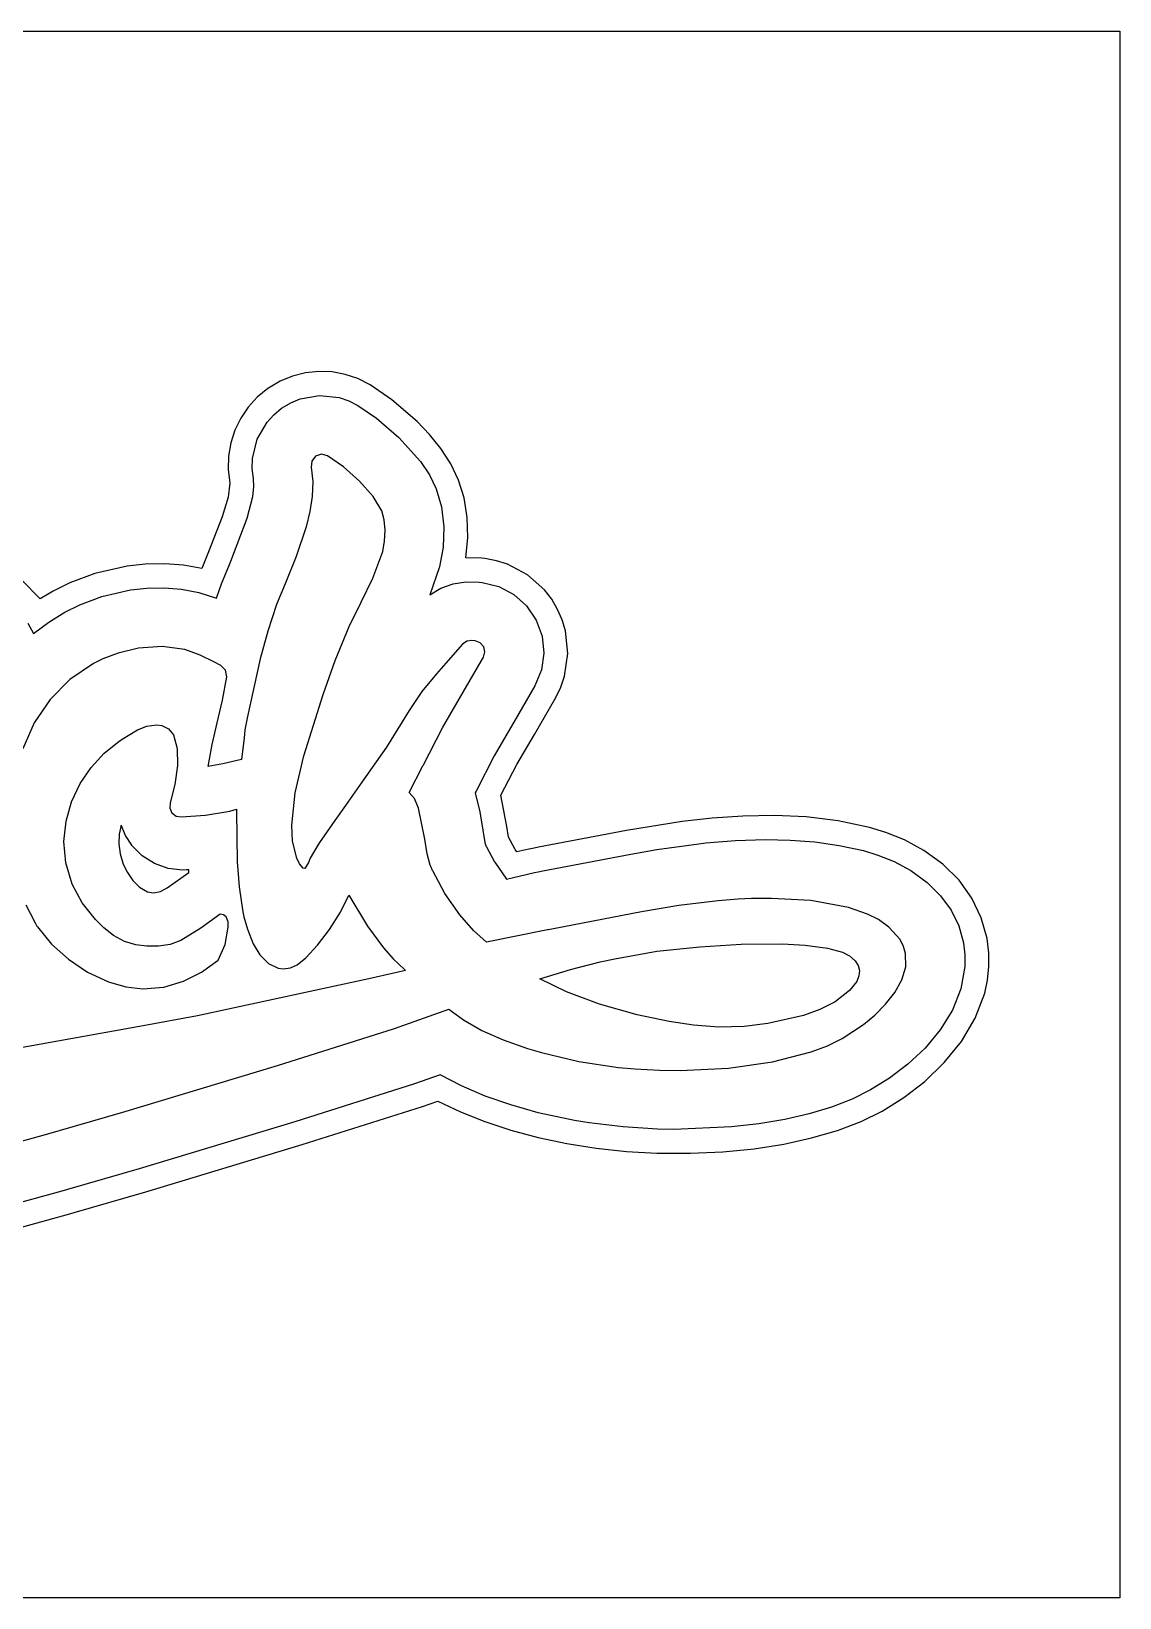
# Model space of a CAD drawing. Extents: x 0 to 353, y 0 to 165.
# Drawn here: x 237.9 to 352.8, y 0 to 165.4 of the extents above; entities that cross this region are included whole.
import ezdxf

# ---------------------------------------------------------------- set-up
doc = ezdxf.new("R2010")
doc.units = 0

msp = doc.modelspace()

# ---------------------------------------------------------------- linework, layer by layer
at = {"layer": 'Layer 1'}
for p, q in [((0, 165.405), (352.828, 165.405)), ((352.828, 165.405), (352.828, 0.000861)), ((266.84969, 129.340928), (265.481944, 128.997264)), ((268.24706, 129.487085), (266.84969, 129.340928)), ((269.651511, 129.434909), (268.24706, 129.487085)), ((271.040497, 129.183572), (269.651511, 129.434909)), ((272.391475, 128.732248), (271.040497, 129.183572)), ((262.860457, 127.675519), (261.748218, 126.758674)), ((262.9255, 127.72072), (262.860457, 127.675519)), ((264.166366, 128.456919), (262.9255, 127.72072)), ((265.481944, 128.997264), (264.166366, 128.456919)), ((273.6819, 128.08011), (272.391475, 128.732248)), ((275.971369, 126.508765), (273.6819, 128.08011)), ((261.748218, 126.758674), (260.794174, 125.706217)), ((264.370238, 125.632699), (265.294321, 126.1813)), ((265.294321, 126.1813), (266.273619, 126.583992)), ((266.273619, 126.583992), (268.330993, 126.949276)), ((268.330993, 126.949276), (270.408625, 126.723795)), ((270.408625, 126.723795), (271.413245, 126.388032)), ((271.413245, 126.388032), (272.372778, 125.902794)), ((272.372778, 125.902794), (274.352706, 124.544841)), ((278.623814, 124.212619), (275.971369, 126.508765)), ((260.006658, 124.538909), (259.394002, 123.277512)), ((260.794174, 125.706217), (260.006658, 124.538909)), ((261.750316, 122.332161), (262.791699, 124.138338)), ((262.791699, 124.138338), (263.501215, 124.921053)), ((263.501215, 124.921053), (264.328348, 125.602933)), ((264.328348, 125.602933), (264.370238, 125.632699)), ((274.352706, 124.544841), (276.722688, 122.515302)), ((279.929961, 122.837799), (278.623814, 124.212619)), ((259.394002, 123.277512), (258.964539, 121.942786)), ((276.722688, 122.515302), (278.989733, 119.973547)), ((281.13942, 121.335843), (279.929961, 122.837799)), ((258.964539, 121.942786), (258.726602, 120.555493)), ((261.25381, 120.30791), (261.750316, 122.332161)), ((282.189716, 119.724773), (281.13942, 121.335843)), ((258.726602, 120.555493), (258.688524, 119.136394)), ((258.688524, 119.136394), (258.858637, 117.706249)), ((261.225388, 119.252603), (261.25381, 120.30791)), ((261.351788, 118.189093), (261.225388, 119.252603)), ((267.509997, 120.021392), (267.447435, 119.367511)), ((267.447435, 119.367511), (267.607733, 117.858119)), ((267.918173, 120.537191), (267.509997, 120.021392)), ((268.540357, 120.744861), (267.918173, 120.537191)), ((269.174943, 120.581288), (268.540357, 120.744861)), ((270.855268, 119.401723), (269.174943, 120.581288)), ((272.54934, 117.898249), (270.855268, 119.401723)), ((278.989733, 119.973547), (279.930593, 118.560391)), ((283.018371, 118.02261), (282.189716, 119.724773)), ((258.858637, 117.706249), (258.699337, 116.211578)), ((261.407174, 117.320165), (261.351788, 118.189093)), ((267.607733, 117.858119), (267.545809, 116.289043)), ((273.986891, 116.283567), (272.54934, 117.898249)), ((279.930593, 118.560391), (280.660848, 117.078944)), ((283.603279, 116.130049), (283.018371, 118.02261)), ((258.699337, 116.211578), (258.062961, 114.121287)), ((260.699429, 113.980295), (261.294637, 116.299669)), ((261.294637, 116.299669), (261.407174, 117.320165)), ((267.545809, 116.289043), (267.300719, 114.68617)), ((274.897653, 114.770378), (273.986891, 116.283567)), ((280.660848, 117.078944), (281.207136, 115.183351)), ((283.928978, 114.078944), (283.603279, 116.130049)), ((267.300719, 114.68617), (266.911516, 113.075392)), ((275.147423, 113.836913), (274.897653, 114.770378)), ((281.207136, 115.183351), (281.44688, 113.087046)), ((258.062961, 114.121287), (256.620707, 110.441239)), ((258.963928, 109.462263), (260.699429, 113.980295)), ((266.911516, 113.075392), (265.856989, 109.933676)), ((275.249604, 112.733227), (275.147423, 113.836913)), ((275.200891, 111.576004), (275.249604, 112.733227)), ((281.44688, 113.087046), (281.374912, 110.927075)), ((283.992575, 111.948877), (283.928978, 114.078944)), ((274.997974, 110.481928), (275.200891, 111.576004)), ((281.374912, 110.927075), (280.986064, 108.840484)), ((283.791179, 109.81943), (283.992575, 111.948877)), ((251.988298, 109.173446), (249.931634, 109.136454)), ((253.962059, 109.019519), (251.988298, 109.173446)), ((256.476288, 110.09618), (255.891998, 108.67625)), ((256.620707, 110.441239), (256.476288, 110.09618)), ((258.819509, 109.117204), (258.963928, 109.462263)), ((265.856989, 109.933676), (264.694665, 107.071011)), ((273.974225, 107.676249), (274.997974, 110.481928)), ((285.48451, 109.757694), (283.791179, 109.81943)), ((285.789873, 109.721313), (285.48451, 109.757694)), ((287.003586, 109.507199), (285.789873, 109.721313)), ((288.167493, 109.147772), (287.003586, 109.507199)), ((244.610974, 108.145429), (241.964276, 107.161166)), ((248.003684, 108.925468), (244.610974, 108.145429)), ((249.931634, 109.136454), (248.003684, 108.925468)), ((255.891998, 108.67625), (253.962059, 109.019519)), ((257.990482, 107.063374), (258.819509, 109.117204)), ((272.721454, 105.121918), (273.974225, 107.676249)), ((280.986064, 108.840484), (279.964114, 105.887074)), ((290.300885, 108.023569), (288.167493, 109.147772)), ((292.100034, 106.409888), (290.300885, 108.023569)), ((238.820918, 105.464874), (236.891854, 107.451074)), ((240.217698, 106.300516), (238.820918, 105.464874)), ((241.964276, 107.161166), (240.217698, 106.300516)), ((245.353581, 105.718131), (248.369634, 106.411662)), ((248.369634, 106.411662), (250.083852, 106.600053)), ((250.083852, 106.600053), (251.912796, 106.634525)), ((251.912796, 106.634525), (253.768874, 106.48308)), ((253.768874, 106.48308), (255.576166, 106.140637)), ((255.576166, 106.140637), (257.451396, 105.548634)), ((257.451396, 105.548634), (257.990482, 107.063374)), ((264.694665, 107.071011), (263.802798, 104.878281)), ((279.964114, 105.887074), (281.142818, 106.58641)), ((281.142818, 106.58641), (282.426946, 107.053306)), ((282.426946, 107.053306), (283.782178, 107.274429)), ((283.782178, 107.274429), (285.174194, 107.236444)), ((285.174194, 107.236444), (285.489492, 107.19896)), ((285.489492, 107.19896), (287.261734, 106.772457)), ((287.261734, 106.772457), (288.850114, 105.936677)), ((288.850114, 105.936677), (290.188592, 104.737096)), ((292.846137, 105.438613), (292.100034, 106.409888)), ((241.448496, 104.079095), (243.00106, 104.843939)), ((243.00106, 104.843939), (245.353581, 105.718131)), ((263.802798, 104.878281), (262.862099, 102.065037)), ((271.463584, 102.548848), (272.721454, 105.121918)), ((290.188592, 104.737096), (291.211122, 103.21919)), ((293.474923, 104.367913), (292.846137, 105.438613)), ((293.965063, 103.244649), (293.474923, 104.367913)), ((237.537072, 102.891775), (238.142306, 101.831235)), ((238.142306, 101.831235), (239.744963, 103.030405)), ((239.744963, 103.030405), (241.448496, 104.079095)), ((291.211122, 103.21919), (291.829958, 101.518244)), ((294.307874, 102.082369), (293.965063, 103.244649)), ((262.862099, 102.065037), (262.076533, 99.150196)), ((269.989029, 98.950401), (271.463584, 102.548848)), ((283.877771, 101.006922), (283.427154, 100.689009)), ((284.425966, 101.072653), (283.877771, 101.006922)), ((284.776542, 101.03076), (284.425966, 101.072653)), ((285.302128, 100.835632), (284.776542, 101.03076)), ((291.829958, 101.518244), (292.012029, 99.742677)), ((294.552543, 99.694712), (294.307874, 102.082369)), ((247.053879, 99.744527), (245.430655, 99.128786)), ((249.197589, 100.257327), (247.053879, 99.744527)), ((251.730109, 100.428857), (249.197589, 100.257327)), ((254.095919, 100.111357), (251.730109, 100.428857)), ((255.734541, 99.541952), (254.095919, 100.111357)), ((257.163979, 98.827027), (255.734541, 99.541952)), ((283.427154, 100.689009), (281.655554, 98.684789)), ((283.497797, 95.605699), (285.650837, 99.320889)), ((285.670593, 100.412299), (285.302128, 100.835632)), ((285.650837, 99.320889), (285.798838, 99.862872)), ((285.798838, 99.862872), (285.670593, 100.412299)), ((292.012029, 99.742677), (291.758369, 97.972072)), ((294.210996, 97.312842), (294.552543, 99.694712)), ((244.459589, 98.648437), (241.976885, 96.947664)), ((245.430655, 99.128786), (244.459589, 98.648437)), ((257.911424, 98.443383), (257.163979, 98.827027)), ((258.4162, 97.950182), (257.911424, 98.443383)), ((258.539811, 97.256063), (258.4162, 97.950182)), ((262.076533, 99.150196), (260.738048, 93.035981)), ((268.70599, 95.388659), (269.989029, 98.950401)), ((281.655554, 98.684789), (280.699747, 97.558109)), ((291.758369, 97.972072), (291.070011, 96.28601)), ((241.976885, 96.947664), (239.881751, 94.839268)), ((258.092634, 94.772152), (258.539811, 97.256063)), ((280.699747, 97.558109), (279.143667, 95.690868)), ((291.070011, 96.28601), (288.845281, 92.44845)), ((293.285299, 95.044663), (293.821037, 96.157798)), ((293.821037, 96.157798), (294.210996, 97.312842)), ((239.881751, 94.839268), (238.206641, 92.381539)), ((257.525571, 92.373403), (258.092634, 94.772152)), ((266.676834, 88.913948), (268.70599, 95.388659)), ((279.143667, 95.690868), (277.792637, 93.683069)), ((281.320087, 91.844757), (283.497797, 95.605699)), ((291.033059, 91.156393), (293.285299, 95.044663)), ((260.738048, 93.035981), (260.455276, 91.643611)), ((277.792637, 93.683069), (275.398436, 89.828975)), ((238.206641, 92.381539), (236.984009, 89.632767)), ((247.492384, 90.645988), (249.123703, 91.64644)), ((249.123703, 91.64644), (250.101523, 92.022333)), ((250.101523, 92.022333), (251.137014, 92.154108)), ((251.137014, 92.154108), (251.668384, 92.087961)), ((251.668384, 92.087961), (252.387996, 91.755579)), ((252.387996, 91.755579), (252.907514, 91.105699)), ((252.907514, 91.105699), (253.298152, 89.680428)), ((256.980006, 90.087518), (257.525571, 92.373403)), ((260.455276, 91.643611), (260.356611, 90.766078)), ((279.272187, 87.885379), (281.320087, 91.844757)), ((288.845281, 92.44845), (286.782088, 88.892147)), ((289.183027, 87.976438), (291.033059, 91.156393)), ((245.597166, 89.179564), (247.15063, 90.415579)), ((247.15063, 90.415579), (247.492384, 90.645988)), ((253.298152, 89.680428), (253.31486, 87.864277)), ((256.560945, 87.775173), (256.980006, 90.087518)), ((260.356611, 90.766078), (260.139433, 88.829108)), ((275.398436, 89.828975), (272.810757, 86.117089)), ((243.041623, 85.959674), (244.210693, 87.681498)), ((244.210693, 87.681498), (245.597166, 89.179564)), ((253.31486, 87.864277), (253.038047, 85.876562)), ((258.112065, 88.058504), (256.560945, 87.775173)), ((260.104155, 88.508301), (258.112065, 88.058504)), ((260.139433, 88.829108), (260.104155, 88.508301)), ((265.743222, 84.993294), (266.676834, 88.913948)), ((277.783917, 85.023472), (279.251247, 87.841282)), ((279.251247, 87.841282), (279.272187, 87.885379)), ((286.782088, 88.892147), (284.894171, 85.25069)), ((287.474409, 84.756793), (289.183027, 87.976438)), ((272.810757, 86.117089), (271.073327, 83.649849)), ((242.140366, 84.052381), (243.041623, 85.959674)), ((253.038047, 85.876562), (252.548121, 83.936599)), ((265.409044, 81.572868), (265.743222, 84.993294)), ((278.346514, 84.389556), (277.783917, 85.023472)), ((278.778166, 83.376853), (278.346514, 84.389556)), ((284.857793, 85.175726), (284.772928, 85.003746)), ((284.772928, 85.003746), (285.263226, 82.974446)), ((284.894171, 85.25069), (284.857793, 85.175726)), ((288.098374, 81.426353), (287.474409, 84.756793)), ((241.557331, 81.997914), (242.140366, 84.052381)), ((252.548121, 83.936599), (252.516701, 83.386764)), ((252.516701, 83.386764), (252.743249, 82.881579)), ((252.743249, 82.881579), (253.177746, 82.541342)), ((256.30534, 82.647727), (258.862837, 83.061276)), ((258.862837, 83.061276), (259.573904, 83.278454)), ((259.573904, 83.278454), (259.562869, 83.035921)), ((259.562869, 83.035921), (259.647756, 77.713391)), ((271.073327, 83.649849), (269.949947, 82.077779)), ((279.450787, 80.092302), (278.778166, 83.376853)), ((285.263226, 82.974446), (285.586518, 81.039406)), ((241.34293, 79.834563), (241.557331, 81.997914)), ((247.388726, 81.580654), (247.185586, 80.618163)), ((247.847064, 80.480709), (247.388726, 81.580654)), ((253.177746, 82.541342), (253.722207, 82.441711)), ((253.722207, 82.441711), (256.30534, 82.647727)), ((265.478772, 79.871543), (265.409044, 81.572868)), ((269.949947, 82.077779), (268.341507, 79.762679)), ((288.275863, 80.306283), (288.098374, 81.426353)), ((306.623485, 81.960505), (300.74434, 81.022853)), ((309.785328, 82.315605), (306.623485, 81.960505)), ((313.048444, 82.541177), (309.785328, 82.315605)), ((316.377653, 82.59694), (313.048444, 82.541177)), ((319.737775, 82.442613), (316.377653, 82.59694)), ((323.093631, 82.037913), (319.737775, 82.442613)), ((326.41004, 81.34256), (323.093631, 82.037913)), ((328.149297, 80.815838), (326.41004, 81.34256)), ((241.547573, 77.600621), (241.34293, 79.834563)), ((247.185586, 80.618163), (247.136958, 79.605651)), ((247.136958, 79.605651), (247.267958, 78.552625)), ((248.498876, 79.465094), (247.847064, 80.480709)), ((248.52532, 79.43092), (248.498876, 79.465094)), ((249.614522, 78.329025), (248.52532, 79.43092)), ((265.940414, 78.089188), (265.478772, 79.871543)), ((268.341507, 79.762679), (268.040543, 79.289737)), ((279.701038, 78.56296), (279.450787, 80.092302)), ((285.586518, 81.039406), (285.834563, 79.551126)), ((285.834563, 79.551126), (285.842183, 79.530185)), ((285.842183, 79.530185), (285.935909, 79.315211)), ((288.941738, 79.090303), (288.275863, 80.306283)), ((300.74434, 81.022853), (291.45969, 79.245733)), ((303.958517, 79.002133), (308.378167, 79.617287)), ((308.378167, 79.617287), (309.139941, 79.699969)), ((309.139941, 79.699969), (312.252242, 79.956285)), ((312.252242, 79.956285), (315.428211, 80.060465)), ((315.428211, 80.060465), (318.032142, 80.006585)), ((318.032142, 80.006585), (320.636903, 79.806356)), ((320.636903, 79.806356), (323.223069, 79.439109)), ((323.223069, 79.439109), (325.771211, 78.884175)), ((330.111171, 80.024327), (328.149297, 80.815838)), ((332.16193, 78.91821), (330.111171, 80.024327)), ((247.267958, 78.552625), (247.6037, 77.468594)), ((250.899679, 77.513934), (249.614522, 78.329025)), ((266.21988, 77.498015), (265.940414, 78.089188)), ((267.351523, 78.104627), (267.164111, 77.644913)), ((268.040543, 79.289737), (267.351523, 78.104627)), ((280.020743, 77.359382), (279.701038, 78.56296)), ((285.935909, 79.315211), (285.946916, 79.287666)), ((285.946916, 79.287666), (286.802416, 77.718906)), ((288.98472, 79.024156), (288.941738, 79.090303)), ((289.162209, 78.744138), (288.98472, 79.024156)), ((290.443239, 79.050614), (289.162209, 78.744138)), ((290.474114, 79.057218), (290.443239, 79.050614)), ((290.980138, 79.157539), (290.474114, 79.057218)), ((291.45969, 79.245733), (290.980138, 79.157539)), ((291.916697, 76.747663), (301.210187, 78.525883)), ((301.210187, 78.525883), (303.958517, 79.002133)), ((325.771211, 78.884175), (327.294112, 78.424392)), ((327.294112, 78.424392), (329.004907, 77.738473)), ((334.16784, 77.44767), (332.16193, 78.91821)), ((242.22167, 75.334379), (241.547573, 77.600621)), ((247.6037, 77.468594), (247.610304, 77.452056)), ((247.610304, 77.452056), (248.034481, 76.572886)), ((248.034481, 76.572886), (248.606762, 75.726065)), ((252.334076, 77.008281), (250.899679, 77.513934)), ((252.238312, 74.958359), (254.544592, 76.571219)), ((253.871, 76.8347), (252.334076, 77.008281)), ((254.283302, 76.84682), (253.870993, 76.834685)), ((254.51922, 76.861157), (254.283302, 76.84682)), ((254.544592, 76.571219), (254.51922, 76.861157)), ((259.647756, 77.713391), (259.83641, 75.058602)), ((266.595259, 77.047398), (266.21988, 77.498015)), ((266.76834, 76.997786), (266.595259, 77.047398)), ((267.164111, 77.644913), (266.76834, 76.997786)), ((280.089094, 77.199531), (280.020743, 77.359382)), ((280.267687, 76.779506), (280.089094, 77.199531)), ((280.285326, 76.742021), (280.267687, 76.779506)), ((281.577376, 74.368491), (280.285326, 76.742021)), ((286.802416, 77.718906), (286.830074, 77.675912)), ((286.830074, 77.675912), (288.092364, 75.876742)), ((288.092364, 75.876742), (291.016014, 76.575682)), ((291.016014, 76.575682), (291.428312, 76.657261)), ((291.428312, 76.657261), (291.916697, 76.747663)), ((329.004907, 77.738473), (330.783917, 76.785077)), ((330.783917, 76.785077), (332.511461, 75.522865)), ((335.866509, 75.754149), (334.16784, 77.44767)), ((243.269663, 73.366681), (242.22167, 75.334379)), ((248.606762, 75.726065), (249.323532, 75.012982)), ((249.323532, 75.012982), (250.181174, 74.535026)), ((250.181174, 74.535026), (250.810662, 74.420373)), ((250.810662, 74.420373), (251.526966, 74.574851)), ((251.526966, 74.574851), (252.238312, 74.958359)), ((259.83641, 75.058602), (260.23094, 72.426141)), ((332.511461, 75.522865), (333.919938, 74.127983)), ((337.220186, 73.864361), (335.866509, 75.754149)), ((237.308424, 73.164655), (238.310256, 71.257585)), ((244.65583, 71.618089), (243.269663, 73.366681)), ((270.530002, 72.386665), (271.429433, 74.191133)), ((271.429433, 74.191133), (273.413803, 70.922433)), ((283.145715, 72.11313), (281.577376, 74.368491)), ((306.29053, 73.077605), (302.31955, 72.416147)), ((310.43897, 73.584721), (306.29053, 73.077605)), ((312.5446, 73.748985), (310.43897, 73.584721)), ((313.95241, 73.817333), (312.5446, 73.748985)), ((316.06024, 73.847099), (313.95241, 73.817333)), ((320.218195, 73.605391), (316.06024, 73.847099)), ((324.2083, 72.87586), (320.218195, 73.605391)), ((324.208429, 72.876014), (324.2083, 72.87586)), ((326.194464, 72.1914), (324.208429, 72.876014)), ((333.919938, 74.127983), (335.027348, 72.596468)), ((338.211305, 71.806935), (337.220186, 73.864361)), ((238.310256, 71.257585), (238.491053, 70.922446)), ((245.557721, 70.741138), (244.65583, 71.618089)), ((257.82656, 72.181429), (255.812147, 70.69921)), ((258.18306, 72.118176), (257.82656, 72.181429)), ((258.472586, 71.897003), (258.18306, 72.118176)), ((258.66953, 71.378859), (258.472586, 71.897003)), ((258.691968, 70.817723), (258.66953, 71.378859)), ((260.23094, 72.426141), (260.348906, 71.884845)), ((260.348906, 71.884845), (260.712713, 70.607135)), ((269.372708, 70.558631), (270.530002, 72.386665)), ((284.579276, 70.441111), (283.145715, 72.11313)), ((302.31955, 72.416147), (293.05364, 70.643437)), ((327.358618, 71.599177), (326.194464, 72.1914)), ((328.461569, 70.815534), (327.358618, 71.599177)), ((335.027348, 72.596468), (335.829865, 70.934314)), ((338.8223, 69.6105), (338.211305, 71.806935)), ((238.491053, 70.922446), (238.551688, 70.823228)), ((238.551688, 70.823228), (240.015576, 69.019603)), ((246.590044, 69.938811), (245.557721, 70.741138)), ((247.72324, 69.304742), (246.590044, 69.938811)), ((255.812147, 70.69921), (253.67702, 69.408819)), ((258.379982, 68.992232), (258.691968, 70.817723)), ((260.712713, 70.607135), (261.317808, 69.06084)), ((268.111029, 68.893481), (269.372708, 70.558631)), ((273.413803, 70.922433), (275.08426, 68.632959)), ((285.976046, 69.237831), (284.579276, 70.441111)), ((292.407606, 70.524361), (285.976046, 69.237831)), ((292.458321, 70.534296), (292.407606, 70.524361)), ((293.05364, 70.643437), (292.458321, 70.534296)), ((329.641702, 69.490109), (328.461569, 70.815534)), ((330.003467, 68.774696), (329.641702, 69.490109)), ((335.829865, 70.934314), (336.323661, 69.147515)), ((339.010595, 68.111439), (338.821956, 69.61088)), ((240.015576, 69.019603), (241.808541, 67.410797)), ((248.92775, 68.932569), (247.72324, 69.304742)), ((250.092901, 68.796298), (248.92775, 68.932569)), ((251.330087, 68.796556), (250.092901, 68.796298)), ((252.553421, 68.983883), (251.330087, 68.796556)), ((253.67702, 69.408819), (252.553421, 68.983883)), ((257.611588, 67.316403), (258.379982, 68.992232)), ((261.317808, 69.06084), (262.034523, 67.874215)), ((262.034523, 67.874215), (262.938656, 66.973529)), ((266.898443, 67.577663), (268.111029, 68.893481)), ((275.08426, 68.632959), (276.121544, 67.448535)), ((299.508403, 67.478395), (303.967458, 68.263739)), ((303.967458, 68.263739), (308.474453, 68.724135)), ((308.474453, 68.724135), (312.843252, 69.015176)), ((312.843252, 69.015176), (317.221133, 69.035019)), ((317.221133, 69.035019), (319.615613, 68.910444)), ((319.615613, 68.910444), (321.986933, 68.587432)), ((321.986933, 68.587432), (323.561903, 68.151008)), ((323.561903, 68.151008), (324.287426, 67.783606)), ((330.216619, 68.017534), (330.003467, 68.774696)), ((330.23717, 66.609988), (330.216619, 68.017534)), ((336.323661, 69.147515), (336.477898, 67.892274)), ((336.477898, 67.892274), (336.479066, 66.661447)), ((339.023814, 66.645534), (339.010595, 68.111439)), ((241.808541, 67.410797), (243.845005, 66.061819)), ((255.870288, 66.059889), (257.611588, 67.316403)), ((262.938656, 66.973529), (263.952753, 66.473025)), ((263.952753, 66.473025), (264.483023, 66.391443)), ((264.483023, 66.391443), (265.282113, 66.506716)), ((265.282113, 66.506716), (265.961933, 66.823321)), ((265.961933, 66.823321), (266.898443, 67.577663)), ((277.404604, 66.234899), (273.533974, 65.348544)), ((276.121544, 67.448535), (277.295463, 66.331913)), ((277.295463, 66.331913), (277.404604, 66.234899)), ((291.597383, 65.33968), (294.826393, 66.329661)), ((294.826393, 66.329661), (297.981523, 67.130026)), ((297.981523, 67.130026), (299.508403, 67.478395)), ((324.287426, 67.783606), (324.899573, 67.249082)), ((324.899573, 67.249082), (325.216515, 66.753125)), ((325.216515, 66.753125), (325.351552, 66.238152)), ((325.351552, 66.238152), (325.298776, 65.681013)), ((329.833431, 65.230437), (330.23717, 66.609988)), ((336.479066, 66.661447), (336.065797, 64.284601)), ((338.874061, 65.216286), (339.023814, 66.645534)), ((243.845005, 66.061819), (246.039388, 65.037678)), ((246.039388, 65.037678), (247.868181, 64.513473)), ((247.868181, 64.513473), (249.682918, 64.300153)), ((251.903576, 64.4758), (253.966825, 65.0877)), ((253.966825, 65.0877), (255.870288, 66.059889)), ((273.533974, 65.348544), (261.144874, 62.665234)), ((294.419603, 63.97156), (291.597383, 65.33968)), ((325.055, 65.0817), (324.307563, 64.119278)), ((325.298776, 65.681013), (325.054993, 65.081702)), ((325.054993, 65.081702), (325.055, 65.0817)), ((329.094878, 63.905636), (329.833431, 65.230437)), ((338.573785, 63.826816), (338.874061, 65.216286)), ((249.682918, 64.300153), (251.903576, 64.4758)), ((297.905473, 62.65746), (294.419603, 63.97156)), ((322.797223, 62.927558), (321.173658, 62.109866)), ((324.307563, 64.119278), (322.797223, 62.927558)), ((328.11099, 62.662342), (329.094878, 63.905636)), ((336.065797, 64.284601), (335.17106, 62.0401)), ((337.571464, 61.179699), (338.573785, 63.826816)), ((255.436634, 61.448426), (249.696174, 60.392024)), ((261.144874, 62.665234), (255.436634, 61.448426)), ((276.244939, 60.094369), (281.983089, 62.159219)), ((281.983089, 62.159219), (283.519697, 61.002685)), ((301.865413, 61.54952), (297.905473, 62.65746)), ((305.257583, 60.858296), (301.865413, 61.54952)), ((319.425447, 61.494952), (315.676653, 60.631198)), ((321.173658, 62.109866), (319.425447, 61.494952)), ((325.765122, 60.527296), (326.971246, 61.527311)), ((326.971246, 61.527311), (328.11099, 62.662342)), ((335.17106, 62.0401), (333.882057, 59.951069)), ((249.696174, 60.392024), (234.385674, 57.642564)), ((263.89055, 56.185986), (276.244939, 60.094369)), ((283.519697, 61.002685), (285.453803, 59.909298)), ((285.453803, 59.909298), (287.733109, 58.898799)), ((307.819077, 60.453154), (305.257583, 60.858296)), ((310.509563, 60.249755), (307.819077, 60.453154)), ((313.174959, 60.305705), (310.509563, 60.249755)), ((315.676653, 60.631198), (313.174959, 60.305705)), ((323.511649, 59.039344), (325.765122, 60.527296)), ((333.882057, 59.951069), (332.285993, 58.040631)), ((336.116443, 58.729151), (337.571464, 61.179699)), ((287.733109, 58.898799), (290.305319, 57.990929)), ((290.305319, 57.990929), (291.778179, 57.554365)), ((320.232957, 57.627339), (321.978947, 58.290114)), ((321.978947, 58.290114), (323.511649, 59.039344)), ((332.285993, 58.040631), (330.470073, 56.331911)), ((334.308318, 56.500145), (336.116443, 58.729151)), ((291.778179, 57.554365), (295.71013, 56.636592)), ((295.71013, 56.636592), (299.897569, 55.999935)), ((311.523824, 55.912099), (316.182654, 56.575416)), ((316.182654, 56.575416), (320.232957, 57.627339)), ((330.470073, 56.331911), (328.521501, 54.848031)), ((332.246682, 54.517651), (334.308318, 56.500145)), ((247.574039, 51.267219), (263.89055, 56.185986)), ((281.06158, 55.229259), (278.3474, 54.251405)), ((283.313943, 54.045838), (281.06158, 55.229259)), ((299.897569, 55.999935), (301.616269, 55.835673)), ((301.616269, 55.835673), (304.215789, 55.692358)), ((304.215789, 55.692358), (306.419549, 55.665914)), ((306.419549, 55.665914), (311.523824, 55.912099)), ((328.521501, 54.848031), (326.527481, 53.612115)), ((278.3474, 54.251405), (265.729798, 50.255923)), ((285.818886, 52.975898), (283.313943, 54.045838)), ((288.538376, 52.029153), (285.818886, 52.975898)), ((326.528, 53.612), (324.58302, 52.652926)), ((326.527481, 53.612115), (326.528, 53.612)), ((330.03113, 52.806639), (332.246682, 54.517651)), ((266.511577, 47.840325), (279.207976, 51.86281)), ((279.207976, 51.86281), (280.832956, 52.4471)), ((280.832956, 52.4471), (283.201414, 51.298928)), ((283.201414, 51.298928), (285.773402, 50.268423)), ((291.43438, 51.215319), (288.538376, 52.029153)), ((322.410367, 51.812127), (320.030312, 51.093259)), ((324.58302, 52.652926), (322.410367, 51.812127)), ((325.529792, 50.297199), (327.761256, 51.39208)), ((327.761256, 51.39208), (330.03113, 52.806639)), ((239.385189, 48.898099), (247.574039, 51.267219)), ((265.729798, 50.255923), (249.2774, 45.296365)), ((285.773402, 50.268423), (288.521761, 49.362562)), ((295.24658, 50.400623), (291.43438, 51.215319)), ((296.81644, 50.141552), (295.24658, 50.400623)), ((300.405685, 49.705817), (296.81644, 50.141552)), ((304.03297, 49.486709), (300.405685, 49.705817)), ((311.848447, 49.704799), (305.7285, 49.45584)), ((314.729081, 50.035939), (311.848447, 49.704799)), ((317.463126, 50.499977), (314.729081, 50.035939)), ((320.030312, 51.093259), (317.463126, 50.499977)), ((323.03332, 49.346624), (325.529792, 50.297199)), ((224.464989, 44.816771), (239.385189, 48.898099)), ((288.521761, 49.362562), (291.419336, 48.58832)), ((291.419336, 48.58832), (294.438969, 47.952675)), ((305.7285, 49.45584), (304.03297, 49.486709)), ((317.350303, 47.897927), (320.298078, 48.545239)), ((320.298078, 48.545239), (323.03332, 49.346624)), ((249.973776, 42.85376), (266.511577, 47.840325)), ((294.438969, 47.952675), (297.553504, 47.462602)), ((297.553504, 47.462602), (300.735785, 47.125078)), ((300.735785, 47.125078), (303.958656, 46.94708)), ((303.958656, 46.94708), (307.494173, 46.929265)), ((307.494173, 46.929265), (310.922112, 47.085056)), ((310.922112, 47.085056), (314.216235, 47.409572)), ((314.216235, 47.409572), (317.350303, 47.897927)), ((249.2774, 45.296365), (241.71473, 43.109145)), ((241.71473, 43.109145), (241.121624, 42.936064)), ((241.121624, 42.936064), (226.183836, 38.848804)), ((242.424336, 40.67095), (249.973776, 42.85376)), ((226.816842, 36.389532), (241.83123, 40.497869)), ((241.83123, 40.497869), (242.424336, 40.67095)), ((352.828, 0.000861), (0, 0.000861))]:
    msp.add_line(p, q, dxfattribs=at)

doc.saveas('drawing.dxf')
